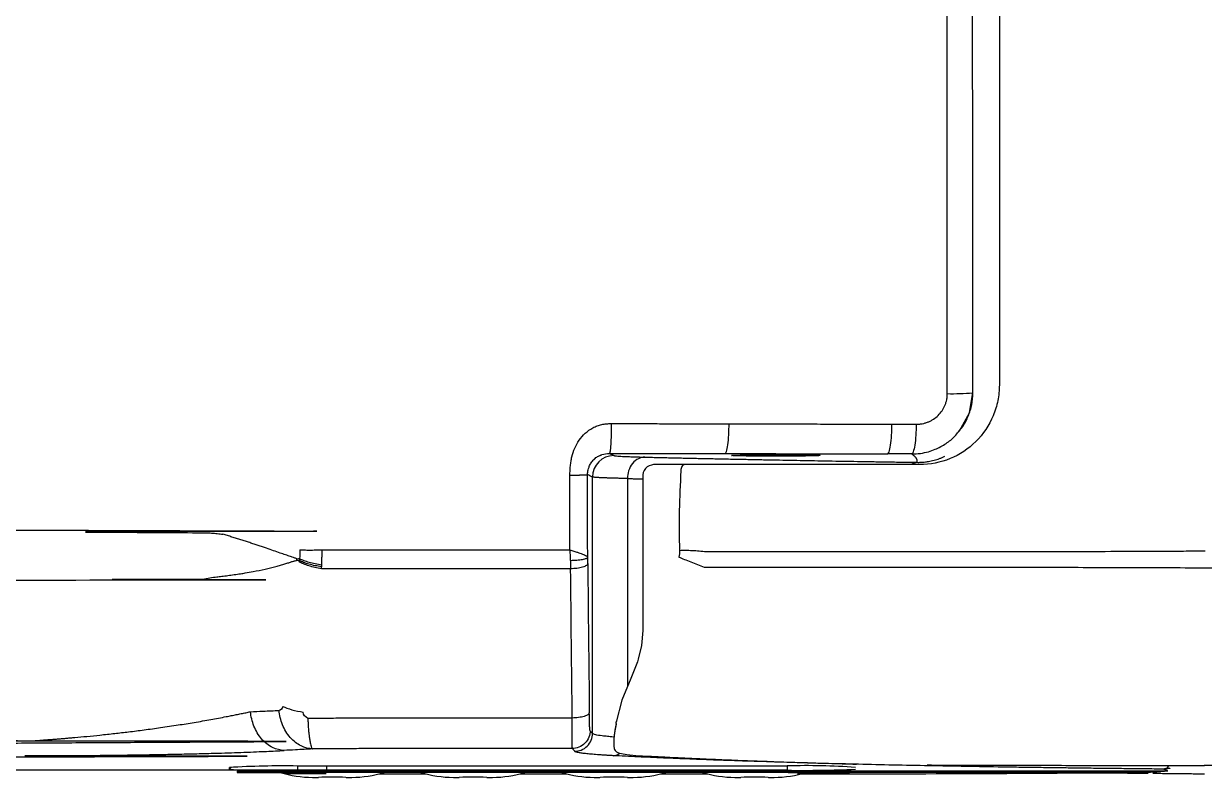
# Model space of a CAD drawing. Extents: x -4358 to 1981, y -50 to 2478.
# Drawn here: x -3995.5 to -3802.6, y 1497.1 to 1620.1 of the extents above; entities that cross this region are included whole.
import ezdxf

# ---------------------------------------------------------------- set-up
doc = ezdxf.new("R2010")
doc.units = 0
doc.header["$LTSCALE"] = 20
doc.header["$MEASUREMENT"] = 0
doc.layers.get('0').update_dxf_attribs({"linetype": 'CONTINUOUS'})

msp = doc.modelspace()

# ---------------------------------------------------------------- linework, layer by layer
for p, q in [((-3840.45, 1559.83), (-3840.43, 1559.84)), ((-3899.8, 1549.96), (-3899.09, 1549.6)), ((-3902.58, 1504.21), (-3902.58, 1546.1)), ((-3896.87, 1545.85), (-3896.87, 1511.89)), ((-3894.37, 1546.13), (-3894.37, 1520.98)), ((-3895.1, 1516.35), (-3895.24, 1515.91)), ((-3895.24, 1515.91), (-3896.32, 1513.22)), ((-3899.1, 1503.6), (-3899.1, 1502.13)), ((-3946, 1498.23), (-3997.2, 1498.23)), ((-3961.9, 1498.37), (-3961.55, 1498.72)), ((-3961.9, 1498.37), (-3961.9, 1498.68)), ((-3960.6, 1498.06), (-3960.6, 1497.86)), ((-3960.6, 1498.06), (-3950.6, 1498.06)), ((-3946.03, 1497.89), (-3960.6, 1497.89)), ((-3960.6, 1497.86), (-3950.6, 1497.86)), ((-3946.1, 1497.62), (-3952.76, 1497.62)), ((-3950.75, 1498.92), (-3870.75, 1498.92)), ((-3950.75, 1498.92), (-3950.75, 1498.21)), ((-3870.75, 1498.21), (-3950.75, 1498.21)), ((-3950.6, 1497.86), (-3950.6, 1498.06)), ((-3950.6, 1498.06), (-3870.6, 1498.06)), ((-3870.6, 1497.86), (-3950.6, 1497.86)), ((-3946, 1498.23), (-3946, 1498.82)), ((-3946, 1498.15), (-3811.89, 1498.15)), ((-3937.44, 1497.62), (-3929.76, 1497.62)), ((-3914.44, 1497.62), (-3906.76, 1497.62)), ((-3891.44, 1497.62), (-3883.76, 1497.62)), ((-3870.75, 1498.92), (-3870.75, 1498.21)), ((-3870.6, 1498.06), (-3870.6, 1497.86)), ((-3870.6, 1498.06), (-3860.6, 1498.06)), ((-3870.6, 1497.86), (-3860.6, 1497.86)), ((-3860.6, 1497.86), (-3860.6, 1498.06)), ((-3860.6, 1497.89), (-3811.89, 1497.89)), ((-3811.89, 1498.15), (-3811.05, 1498.15)), ((-3811.63, 1497.89), (-3810.81, 1497.94)), ((-3810.81, 1497.94), (-3810.28, 1498))]:
    msp.add_line(p, q)
at = {"flags": 128}
for points in [[(-3842.77, 1553.47), (-3842.6, 1553.62), (-3840.97, 1556.59), (-3840.45, 1559.92)], [(-3894.37, 1521.01), (-3894.56, 1518.6), (-3895.1, 1516.35)], [(-3896.33, 1513.2), (-3897.78, 1509.67), (-3898.69, 1506.06)], [(-3898.72, 1505.75), (-3898.94, 1504.67), (-3899.03, 1503.91)], [(-3899.1, 1502.16), (-3899.05, 1501.78), (-3898.98, 1501.62), (-3898.89, 1501.47), (-3898.67, 1501.25), (-3898.35, 1501.07), (-3897.85, 1500.93), (-3896.98, 1500.79), (-3895.48, 1500.65), (-3893.28, 1500.51)]]:
    msp.add_lwpolyline(points, dxfattribs=at)
for centre, radius, start, end in [((-3843.84, 1602.57), 42.87, 268.9784, 274.527), ((-3899.08, 1546.1), 3.5, 90.0538, 179.9723), ((-3892.48, 1546.23), 1.89, 93.235, 183.9006), ((-3800.98, 2223.4), 724.35, 269.86919, 286.11088), ((-3953.03, 1345.34), 153.59, 89.1503, 93.3115), ((-3867.59, 1386.36), 112.61, 85.9306, 91.6075), ((-3954.06, 1654.44), 156.27, 267.1243, 271.2138), ((-3948.3, 1515.06), 18, 252.8538, 270), ((-3945.1, 1285.26), 211.81, 89.394, 90.606), ((-3941.91, 1515.06), 18, 270, 287.1462), ((-3925.3, 1515.06), 18, 252.8538, 270), ((-3922.1, 1285.26), 211.81, 89.394, 90.606), ((-3918.91, 1515.06), 18, 270, 287.1462), ((-3902.3, 1515.06), 18, 252.8538, 270), ((-3899.1, 1285.26), 211.81, 89.394, 90.606), ((-3895.91, 1515.06), 18, 270, 287.1462), ((-3879.3, 1515.06), 18, 252.8538, 270), ((-3876.1, 1285.26), 211.81, 89.394, 90.606), ((-3872.91, 1515.06), 18, 270, 287.1462), ((-3868.31, 1714.5), 216.3, 269.3539, 272.308)]:
    msp.add_arc(centre, radius, start, end)
for points, knots in [([(-3844.6, 1559.7), (-3844.6, 1562.12), (-3844.61, 1566.94), (-3844.61, 1574.18), (-3844.62, 1581.43), (-3844.62, 1588.67), (-3844.63, 1595.92), (-3844.63, 1603.17), (-3844.63, 1610.42), (-3844.64, 1617.67), (-3844.64, 1624.93), (-3844.64, 1632.19), (-3844.65, 1639.45), (-3844.65, 1646.72), (-3844.65, 1653.98), (-3844.65, 1661.25), (-3844.66, 1668.52), (-3844.66, 1675.79), (-3844.66, 1683.07), (-3844.66, 1690.34), (-3844.66, 1699.8), (-3844.66, 1711.44), (-3844.66, 1725.26), (-3844.65, 1739.08), (-3844.65, 1752.88), (-3844.64, 1766.68), (-3844.64, 1780.46), (-3844.63, 1794.24), (-3844.62, 1808.02), (-3844.61, 1821.78), (-3844.6, 1830.95), (-3844.6, 1835.54)], [0, 0, 0, 0, 0.026247, 0.052502, 0.078764, 0.105034, 0.131312, 0.157597, 0.18389, 0.210191, 0.236499, 0.262814, 0.289138, 0.315469, 0.341808, 0.368154, 0.394508, 0.420869, 0.447239, 0.473616, 0.5, 0.550122, 0.600218, 0.650286, 0.700326, 0.75034, 0.800326, 0.850285, 0.900217, 0.950122, 1, 1, 1, 1]), ([(-3836.1, 1561.12), (-3836.1, 1560.26), (-3836.19, 1559.41), (-3836.52, 1557.73), (-3836.78, 1556.9), (-3837.76, 1554.54), (-3838.74, 1553.09), (-3841.15, 1550.7), (-3842.59, 1549.74), (-3845.72, 1548.45), (-3847.41, 1548.12), (-3849.1, 1548.12)], [0, 0, 0, 0, 0.125, 0.125, 0.25, 0.25, 0.5, 0.5, 0.75, 0.75, 1, 1, 1, 1]), ([(-3849.68, 1554.71), (-3849.61, 1554.71), (-3849.48, 1554.71), (-3849.28, 1554.73), (-3849.09, 1554.74), (-3848.89, 1554.77), (-3848.6, 1554.82), (-3848.21, 1554.91), (-3847.74, 1555.08), (-3847.29, 1555.28), (-3846.72, 1555.62), (-3846.07, 1556.14), (-3845.54, 1556.77), (-3845.2, 1557.33), (-3844.98, 1557.78), (-3844.81, 1558.24), (-3844.7, 1558.67), (-3844.64, 1559.05), (-3844.61, 1559.37), (-3844.6, 1559.59), (-3844.6, 1559.7)], [0, 0, 0, 0, 0.025305, 0.050543, 0.07575, 0.100963, 0.126219, 0.189242, 0.252174, 0.315043, 0.377781, 0.502813, 0.627408, 0.68963, 0.751786, 0.813834, 0.875917, 0.917131, 0.958429, 1, 1, 1, 1]), ([(-3842.78, 1553.48), (-3842.54, 1553.75), (-3841.88, 1554.51), (-3841.14, 1556.02), (-3840.53, 1557.88), (-3840.46, 1559.19), (-3840.43, 1559.84)], [0, 0, 0, 0, 0.1577284, 0.4355193, 0.7181286, 1, 1, 1, 1]), ([(-3906.26, 1546.41), (-3906.26, 1546.47), (-3906.26, 1546.59), (-3906.25, 1546.85), (-3906.23, 1547.29), (-3906.19, 1547.92), (-3906.09, 1548.67), (-3905.9, 1549.64), (-3905.51, 1550.83), (-3904.78, 1552.14), (-3903.78, 1553.29), (-3902.74, 1554.04), (-3901.8, 1554.46), (-3901.19, 1554.65), (-3900.67, 1554.74), (-3900.29, 1554.79), (-3899.89, 1554.81), (-3899.63, 1554.82), (-3899.5, 1554.82)], [0, 0, 0, 0, 0.01482, 0.031116, 0.062235, 0.124343, 0.188094, 0.247808, 0.370591, 0.493636, 0.617718, 0.743408, 0.807069, 0.871157, 0.90198, 0.93556, 0.967393, 1, 1, 1, 1]), ([(-3899.5, 1554.82), (-3899.5, 1554.74), (-3899.5, 1554.59), (-3899.5, 1554.36), (-3899.5, 1554.13), (-3899.51, 1553.9), (-3899.51, 1553.66), (-3899.52, 1553.43), (-3899.52, 1553.19), (-3899.53, 1552.96), (-3899.53, 1552.74), (-3899.54, 1552.51), (-3899.55, 1552.29), (-3899.56, 1552.08), (-3899.57, 1551.87), (-3899.58, 1551.67), (-3899.59, 1551.48), (-3899.6, 1551.3), (-3899.61, 1551.13), (-3899.63, 1550.97), (-3899.64, 1550.82), (-3899.65, 1550.68), (-3899.66, 1550.56), (-3899.68, 1550.44), (-3899.69, 1550.34), (-3899.71, 1550.25), (-3899.72, 1550.18), (-3899.73, 1550.11), (-3899.75, 1550.06), (-3899.76, 1550.02), (-3899.78, 1549.99), (-3899.79, 1549.97), (-3899.8, 1549.96), (-3899.8, 1549.96)], [0, 0, 0, 0, 0.0297529, 0.0600009, 0.0907238, 0.1218982, 0.1534985, 0.1854959, 0.2178593, 0.2505551, 0.2835473, 0.3167977, 0.3502663, 0.3839114, 0.4176898, 0.4515574, 0.4854694, 0.5193806, 0.5532458, 0.5870201, 0.6206596, 0.654121, 0.6873628, 0.7203449, 0.7530294, 0.7853802, 0.8173638, 0.8489491, 0.8801077, 0.9108138, 0.9410443, 0.9707789, 1, 1, 1, 1]), ([(-3899.5, 1554.82), (-3899.39, 1554.82), (-3899.16, 1554.82), (-3898.86, 1554.82), (-3898.6, 1554.82), (-3898.36, 1554.82), (-3897.9, 1554.82), (-3897.25, 1554.81), (-3896.13, 1554.81), (-3894.51, 1554.81), (-3892.14, 1554.81), (-3889.34, 1554.8), (-3886.3, 1554.8), (-3883.28, 1554.79), (-3881.27, 1554.79), (-3880.26, 1554.79)], [0, 0, 0, 0, 0.017675, 0.035361, 0.046065, 0.05779, 0.073766, 0.116659, 0.159551, 0.247518, 0.369643, 0.527518, 0.685202, 0.842696, 1, 1, 1, 1]), ([(-3880.91, 1549.93), (-3880.83, 1549.94), (-3880.75, 1550.05), (-3880.6, 1550.53), (-3880.52, 1550.9), (-3880.4, 1551.84), (-3880.35, 1552.41), (-3880.28, 1553.6), (-3880.27, 1554.21), (-3880.26, 1554.79)], [0, 0, 0, 0, 0.25, 0.25, 0.5, 0.5, 0.75, 0.75, 1, 1, 1, 1]), ([(-3880.26, 1554.79), (-3878.78, 1554.78), (-3875.83, 1554.78), (-3871.39, 1554.77), (-3866.96, 1554.76), (-3862.52, 1554.74), (-3858.09, 1554.73), (-3855.14, 1554.73), (-3853.66, 1554.72)], [0, 0, 0, 0, 0.166624, 0.333264, 0.499922, 0.666598, 0.83329, 1, 1, 1, 1]), ([(-3854.37, 1549.87), (-3854.29, 1549.88), (-3854.2, 1549.99), (-3854.03, 1550.47), (-3853.95, 1550.84), (-3853.81, 1551.78), (-3853.75, 1552.35), (-3853.68, 1553.53), (-3853.66, 1554.15), (-3853.66, 1554.72)], [0, 0, 0, 0, 0.25, 0.25, 0.5, 0.5, 0.75, 0.75, 1, 1, 1, 1]), ([(-3849.68, 1554.71), (-3849.69, 1554.14), (-3849.71, 1553.52), (-3849.78, 1552.34), (-3849.84, 1551.77), (-3849.99, 1550.83), (-3850.08, 1550.46), (-3850.26, 1549.98), (-3850.35, 1549.87), (-3850.44, 1549.86)], [0, 0, 0, 0, 0.25, 0.25, 0.5, 0.5, 0.75, 0.75, 1, 1, 1, 1]), ([(-3850.44, 1549.86), (-3849.96, 1549.88), (-3849.03, 1549.91), (-3847.74, 1550.2), (-3846.32, 1550.69), (-3844.82, 1551.51), (-3843.54, 1552.5), (-3842.97, 1553.24), (-3842.78, 1553.48)], [0, 0, 0, 0, 0.166301, 0.316196, 0.449676, 0.681927, 0.897161, 1, 1, 1, 1]), ([(-3903.14, 1547.69), (-3903.11, 1547.78), (-3903.01, 1548.11), (-3902.75, 1548.48), (-3902.49, 1548.79), (-3902.34, 1548.94), (-3902.25, 1549.02), (-3902.21, 1549.06), (-3902.19, 1549.08), (-3902.17, 1549.09), (-3902.17, 1549.1), (-3902.16, 1549.1), (-3902.16, 1549.1), (-3902.16, 1549.1), (-3902.16, 1549.1), (-3902.16, 1549.1), (-3902.16, 1549.1), (-3902.16, 1549.1), (-3902.16, 1549.1), (-3902.16, 1549.1), (-3902.15, 1549.1), (-3902, 1549.35), (-3901.7, 1549.43), (-3901.41, 1549.59), (-3901.32, 1549.63)], [0, 0, 0, 0, 0.093285, 0.351874, 0.476362, 0.548355, 0.586795, 0.606626, 0.616693, 0.621765, 0.624312, 0.625588, 0.626226, 0.626546, 0.626704, 0.626783, 0.626824, 0.626843, 0.626853, 0.62686, 0.626863, 0.641443, 0.88726, 1, 1, 1, 1]), ([(-3901.32, 1549.63), (-3901.31, 1549.64), (-3901.26, 1549.66), (-3901.18, 1549.69), (-3901.09, 1549.73), (-3901.06, 1549.74), (-3901.04, 1549.75), (-3900.66, 1549.88), (-3900.23, 1549.92), (-3899.8, 1549.96)], [0, 0, 0, 0, 0.010139, 0.126214, 0.174239, 0.195757, 0.205895, 0.215619, 1, 1, 1, 1]), ([(-3899.8, 1549.96), (-3899.69, 1549.96), (-3899.47, 1549.96), (-3899, 1549.96), (-3898.11, 1549.96), (-3896.66, 1549.96), (-3894.79, 1549.95), (-3892.47, 1549.95), (-3889.82, 1549.95), (-3886.85, 1549.94), (-3883.87, 1549.94), (-3881.9, 1549.93), (-3880.91, 1549.93)], [0, 0, 0, 0, 0.0173, 0.035361, 0.073766, 0.159552, 0.264599, 0.369645, 0.527234, 0.684822, 0.842411, 1, 1, 1, 1]), ([(-3899.09, 1549.6), (-3899.08, 1549.6), (-3899.07, 1549.59), (-3899.04, 1549.59), (-3899, 1549.58), (-3898.95, 1549.57), (-3898.89, 1549.56), (-3898.82, 1549.55), (-3898.74, 1549.54), (-3898.57, 1549.53), (-3898.25, 1549.5), (-3897.68, 1549.47), (-3896.97, 1549.44), (-3896.27, 1549.41), (-3895.64, 1549.39), (-3895.14, 1549.38), (-3894.61, 1549.36), (-3894.23, 1549.35), (-3894.04, 1549.35)], [0, 0, 0, 0, 0.031327, 0.062621, 0.093892, 0.125152, 0.156409, 0.187677, 0.218965, 0.250284, 0.375242, 0.500232, 0.625154, 0.750108, 0.812607, 0.875031, 0.937467, 1, 1, 1, 1]), ([(-3894.04, 1549.35), (-3894.37, 1549.34), (-3894.73, 1549.26), (-3895.42, 1548.92), (-3895.76, 1548.65), (-3896.31, 1547.97), (-3896.53, 1547.56), (-3896.81, 1546.7), (-3896.87, 1546.26), (-3896.87, 1545.85)], [0, 0, 0, 0, 0.25, 0.25, 0.5, 0.5, 0.75, 0.75, 1, 1, 1, 1]), ([(-3894.04, 1549.35), (-3893.7, 1549.34), (-3893.01, 1549.32), (-3891.98, 1549.3), (-3890.93, 1549.27), (-3889.88, 1549.25), (-3888.82, 1549.23), (-3887.75, 1549.2), (-3886.68, 1549.18), (-3885.59, 1549.15), (-3884.5, 1549.13), (-3883.4, 1549.11), (-3882.29, 1549.08), (-3881.18, 1549.06), (-3880.05, 1549.04), (-3878.92, 1549.01), (-3877.78, 1548.99), (-3876.63, 1548.97), (-3875.48, 1548.94), (-3874.32, 1548.92), (-3872.79, 1548.89), (-3870.9, 1548.86), (-3868.63, 1548.82), (-3866.33, 1548.77), (-3864.01, 1548.73), (-3861.66, 1548.69), (-3859.29, 1548.65), (-3856.88, 1548.61), (-3854.46, 1548.57), (-3852.01, 1548.53), (-3850.35, 1548.51), (-3849.52, 1548.5)], [0, 0, 0, 0, 0.026341, 0.052673, 0.078999, 0.105319, 0.131634, 0.157944, 0.184252, 0.210557, 0.23686, 0.263163, 0.289467, 0.315771, 0.342078, 0.368388, 0.394702, 0.421021, 0.447346, 0.473677, 0.500016, 0.550049, 0.600058, 0.650049, 0.700028, 0.750001, 0.799975, 0.849956, 0.899949, 0.949962, 1, 1, 1, 1]), ([(-3879.85, 1549.62), (-3879.85, 1549.62), (-3879.85, 1549.62), (-3879.83, 1549.63), (-3879.81, 1549.63), (-3879.78, 1549.64), (-3879.71, 1549.65), (-3879.58, 1549.66), (-3879.35, 1549.67), (-3879.05, 1549.68), (-3878.55, 1549.69), (-3877.77, 1549.71), (-3876.79, 1549.72), (-3875.94, 1549.73), (-3875.09, 1549.74), (-3873.97, 1549.75), (-3872.6, 1549.75), (-3871.23, 1549.75), (-3870.12, 1549.74), (-3869.27, 1549.73), (-3868.41, 1549.72), (-3867.44, 1549.71), (-3866.65, 1549.69), (-3866.15, 1549.68), (-3865.85, 1549.67), (-3865.62, 1549.66), (-3865.48, 1549.64), (-3865.4, 1549.64), (-3865.36, 1549.63), (-3865.36, 1549.62), (-3865.35, 1549.62)], [0, 0, 0, 0, 0.011631, 0.023267, 0.034925, 0.04662, 0.058367, 0.089326, 0.120094, 0.152146, 0.184461, 0.250093, 0.315858, 0.348114, 0.380046, 0.439584, 0.500003, 0.5604, 0.61996, 0.651868, 0.684148, 0.749913, 0.815545, 0.847837, 0.879912, 0.910656, 0.941638, 0.961175, 0.980605, 1, 1, 1, 1]), ([(-3865.35, 1549.62), (-3865.35, 1549.62), (-3865.36, 1549.62), (-3865.37, 1549.61), (-3865.39, 1549.61), (-3865.43, 1549.6), (-3865.5, 1549.59), (-3865.62, 1549.58), (-3865.85, 1549.57), (-3866.15, 1549.56), (-3866.65, 1549.55), (-3867.44, 1549.53), (-3868.41, 1549.52), (-3869.27, 1549.51), (-3870.12, 1549.5), (-3871.23, 1549.49), (-3872.6, 1549.49), (-3873.97, 1549.49), (-3875.09, 1549.5), (-3875.94, 1549.51), (-3876.79, 1549.52), (-3877.77, 1549.53), (-3878.55, 1549.55), (-3879.05, 1549.56), (-3879.35, 1549.57), (-3879.58, 1549.58), (-3879.72, 1549.6), (-3879.8, 1549.6), (-3879.84, 1549.61), (-3879.85, 1549.62), (-3879.85, 1549.62)], [0, 0, 0, 0, 0.0116305, 0.0232669, 0.0349247, 0.0466197, 0.0583674, 0.0893264, 0.120094, 0.1521456, 0.1844612, 0.2500929, 0.3158579, 0.348114, 0.3800456, 0.4395836, 0.5000028, 0.5604, 0.61996, 0.6518684, 0.6841477, 0.7499127, 0.8155445, 0.8478369, 0.8799117, 0.9106562, 0.9416383, 0.9611753, 0.980605, 1, 1, 1, 1]), ([(-3850.44, 1549.86), (-3851.1, 1549.86), (-3852.4, 1549.86), (-3853.71, 1549.86), (-3854.37, 1549.87)], [0, 0, 0, 0, 0.500001, 1, 1, 1, 1]), ([(-3849.52, 1548.5), (-3849.52, 1548.53), (-3849.51, 1548.59), (-3849.5, 1548.68), (-3849.51, 1548.77), (-3849.53, 1548.86), (-3849.56, 1548.95), (-3849.6, 1549.04), (-3849.65, 1549.13), (-3849.71, 1549.22), (-3849.78, 1549.31), (-3849.86, 1549.4), (-3849.96, 1549.49), (-3850.06, 1549.58), (-3850.18, 1549.67), (-3850.3, 1549.77), (-3850.4, 1549.83), (-3850.44, 1549.86)], [0, 0, 0, 0, 0.066671, 0.13334, 0.200008, 0.266674, 0.333339, 0.400004, 0.466668, 0.533332, 0.599996, 0.666661, 0.733326, 0.799992, 0.86666, 0.933329, 1, 1, 1, 1]), ([(-3849.52, 1548.5), (-3849.43, 1548.49), (-3849.25, 1548.49), (-3848.96, 1548.5), (-3848.67, 1548.51), (-3848.23, 1548.55), (-3847.75, 1548.61), (-3847.22, 1548.72), (-3846.78, 1548.82), (-3846.33, 1548.96), (-3845.89, 1549.11), (-3845.45, 1549.29), (-3845.15, 1549.43), (-3845.01, 1549.5)], [0, 0, 0, 0, 0.061295, 0.125227, 0.191821, 0.2611, 0.416725, 0.515932, 0.613726, 0.711027, 0.807841, 0.904168, 1, 1, 1, 1]), ([(-3903.38, 1546.5), (-3903.36, 1546.77), (-3903.34, 1547.19), (-3903.2, 1547.55), (-3903.14, 1547.69)], [0, 0, 0, 0, 0.633927, 1, 1, 1, 1]), ([(-3887.55, 1548.12), (-3887.62, 1548.12), (-3887.69, 1548.1), (-3887.83, 1548), (-3887.9, 1547.93), (-3888.02, 1547.73), (-3888.06, 1547.61), (-3888.12, 1547.37), (-3888.13, 1547.24), (-3888.13, 1547.12)], [0, 0, 0, 0, 0.25, 0.25, 0.5, 0.5, 0.75, 0.75, 1, 1, 1, 1]), ([(-3883.24, 1548.12), (-3884, 1548.12), (-3884.77, 1548.12), (-3886.23, 1548.12), (-3886.93, 1548.12), (-3887.55, 1548.12)], [0, 0, 0, 0, 0.5, 0.5, 1, 1, 1, 1]), ([(-3853.83, 1548.12), (-3858.96, 1548.12), (-3863.4, 1548.12), (-3873.67, 1548.12), (-3878.1, 1548.12), (-3883.24, 1548.12)], [0, 0, 0, 0, 0.5, 0.5, 1, 1, 1, 1]), ([(-3850.51, 1548.12), (-3850.46, 1548.16), (-3850.16, 1548.41), (-3849.81, 1548.46), (-3849.52, 1548.5)], [0, 0, 0, 0, 0.161511, 1, 1, 1, 1]), ([(-3906.26, 1546.41), (-3906.21, 1546.41), (-3906.09, 1546.41), (-3905.92, 1546.41), (-3905.75, 1546.41), (-3905.58, 1546.41), (-3905.41, 1546.41), (-3905.25, 1546.42), (-3905.09, 1546.42), (-3904.94, 1546.42), (-3904.79, 1546.42), (-3904.65, 1546.43), (-3904.52, 1546.43), (-3904.39, 1546.43), (-3904.28, 1546.44), (-3904.17, 1546.44), (-3904.06, 1546.44), (-3903.97, 1546.45), (-3903.88, 1546.45), (-3903.81, 1546.46), (-3903.74, 1546.46), (-3903.67, 1546.46), (-3903.62, 1546.47), (-3903.57, 1546.47), (-3903.53, 1546.47), (-3903.49, 1546.48), (-3903.46, 1546.48), (-3903.44, 1546.48), (-3903.42, 1546.49), (-3903.4, 1546.49), (-3903.39, 1546.49), (-3903.38, 1546.5), (-3903.38, 1546.5), (-3903.38, 1546.5)], [0, 0, 0, 0, 0.038203, 0.076636, 0.115223, 0.153884, 0.19254, 0.231111, 0.269516, 0.307677, 0.345517, 0.382964, 0.419947, 0.456402, 0.492268, 0.52749, 0.562018, 0.595808, 0.628822, 0.661028, 0.692397, 0.722909, 0.752546, 0.781297, 0.809153, 0.836111, 0.86217, 0.887334, 0.911608, 0.935, 0.957522, 0.979184, 1, 1, 1, 1]), ([(-3906.25, 1534.2), (-3906.25, 1536.23), (-3906.26, 1540.3), (-3906.26, 1544.37), (-3906.26, 1546.41)], [0, 0, 0, 0, 0.4999822, 1, 1, 1, 1]), ([(-3903.36, 1533), (-3903.36, 1535.25), (-3903.37, 1537.5), (-3903.37, 1540.87), (-3903.37, 1542), (-3903.37, 1543.69), (-3903.37, 1544.25), (-3903.37, 1545.09), (-3903.37, 1545.37), (-3903.38, 1545.94), (-3903.38, 1546.22), (-3903.38, 1546.5)], [0, 0, 0, 0, 0.5, 0.5, 0.75, 0.75, 0.875, 0.875, 0.9375, 0.9375, 1, 1, 1, 1]), ([(-3896.87, 1545.85), (-3896.98, 1545.85), (-3897.21, 1545.85), (-3897.54, 1545.86), (-3897.87, 1545.87), (-3898.2, 1545.88), (-3898.53, 1545.89), (-3898.85, 1545.9), (-3899.17, 1545.9), (-3899.49, 1545.91), (-3899.8, 1545.92), (-3900.1, 1545.93), (-3900.4, 1545.95), (-3900.68, 1545.96), (-3900.95, 1545.97), (-3901.21, 1545.98), (-3901.45, 1545.99), (-3901.67, 1546), (-3901.87, 1546.02), (-3902.05, 1546.03), (-3902.21, 1546.04), (-3902.35, 1546.06), (-3902.46, 1546.07), (-3902.54, 1546.09), (-3902.57, 1546.1), (-3902.58, 1546.1)], [0, 0, 0, 0, 0.031766, 0.064597, 0.098491, 0.13345, 0.169474, 0.206564, 0.244718, 0.283937, 0.324221, 0.365569, 0.407983, 0.451461, 0.496004, 0.541612, 0.588285, 0.636022, 0.684825, 0.734692, 0.785624, 0.837621, 0.890682, 0.944809, 1, 1, 1, 1]), ([(-3888.13, 1547.12), (-3888.25, 1544.95), (-3888.35, 1542.78), (-3888.44, 1538.44), (-3888.43, 1536.27), (-3888.33, 1534.12)], [0, 0, 0, 0, 0.5, 0.5, 1, 1, 1, 1]), ([(-4045.32, 1537.62), (-4043.11, 1537.61), (-4038.67, 1537.59), (-4031.99, 1537.57), (-4025.27, 1537.55), (-4016.86, 1537.52), (-4006.68, 1537.48), (-3992.21, 1537.42), (-3974.83, 1537.36), (-3956.14, 1537.29), (-3938.51, 1537.22), (-3993.46, 1537.15), (-3979.32, 1537.08), (-3970.68, 1537.02), (-3966.29, 1537)], [0, 0, 0, 0, 0.04459, 0.089379, 0.134462, 0.179929, 0.258905, 0.339325, 0.471333, 0.608824, 0.715458, 0.826175, 0.911718, 1, 1, 1, 1]), ([(-3966.29, 1537), (-3966.13, 1536.99), (-3965.79, 1536.99), (-3965.3, 1536.97), (-3964.82, 1536.95), (-3964.34, 1536.91), (-3963.87, 1536.87), (-3963.41, 1536.81), (-3963.11, 1536.77), (-3962.95, 1536.74)], [0, 0, 0, 0, 0.149624, 0.296898, 0.441874, 0.584609, 0.725165, 0.863606, 1, 1, 1, 1]), ([(-3950.85, 1532.74), (-3950.88, 1532.75), (-3950.93, 1532.76), (-3951.04, 1532.8), (-3951.27, 1532.89), (-3951.56, 1532.99), (-3952.07, 1533.17), (-3952.71, 1533.38), (-3953.98, 1533.82), (-3955.26, 1534.26), (-3956.5, 1534.69), (-3957.18, 1534.91), (-3957.87, 1535.15), (-3958.57, 1535.38), (-3959.28, 1535.61), (-3960, 1535.84), (-3960.73, 1536.07), (-3961.47, 1536.3), (-3962.21, 1536.53), (-3962.71, 1536.67), (-3962.95, 1536.74)], [0, 0, 0, 0, 0.008236, 0.018963, 0.040026, 0.088123, 0.118288, 0.203213, 0.28253, 0.47451, 0.527232, 0.57992, 0.632574, 0.685191, 0.737758, 0.790273, 0.842766, 0.895239, 0.947665, 1, 1, 1, 1]), ([(-3950.36, 1534.2), (-3950.17, 1534.19), (-3949.94, 1534.19), (-3949.41, 1534.18), (-3949.12, 1534.18), (-3948.48, 1534.18), (-3948.15, 1534.18), (-3947.46, 1534.19), (-3947.11, 1534.19), (-3946.76, 1534.2)], [0, 0, 0, 0, 0.25, 0.25, 0.5, 0.5, 0.75, 0.75, 1, 1, 1, 1]), ([(-3946.82, 1531.77), (-3946.82, 1531.87), (-3946.8, 1532.07), (-3946.79, 1532.37), (-3946.77, 1532.68), (-3946.77, 1532.98), (-3946.76, 1533.29), (-3946.75, 1533.59), (-3946.75, 1533.89), (-3946.76, 1534.1), (-3946.76, 1534.2)], [0, 0, 0, 0, 0.126092, 0.251908, 0.377429, 0.502632, 0.627504, 0.752031, 0.8762, 1, 1, 1, 1]), ([(-3946.76, 1534.2), (-3946.32, 1534.2), (-3945.34, 1534.2), (-3943.68, 1534.2), (-3941.66, 1534.2), (-3939.28, 1534.2), (-3935.83, 1534.2), (-3931.54, 1534.2), (-3926.54, 1534.2), (-3921.6, 1534.2), (-3916.74, 1534.2), (-3912.35, 1534.2), (-3908.89, 1534.2), (-3907, 1534.2), (-3906.25, 1534.2)], [0, 0, 0, 0, 0.032112, 0.073168, 0.123168, 0.182112, 0.250001, 0.379243, 0.5, 0.620035, 0.744758, 0.859632, 0.944713, 1, 1, 1, 1]), ([(-3906.25, 1534.2), (-3906.2, 1534.18), (-3906.05, 1534.13), (-3905.77, 1534.04), (-3905.46, 1533.95), (-3905.07, 1533.82), (-3904.65, 1533.68), (-3904.21, 1533.52), (-3903.86, 1533.38), (-3903.63, 1533.26), (-3903.5, 1533.18), (-3903.43, 1533.11), (-3903.38, 1533.05), (-3903.37, 1533.02), (-3903.36, 1533)], [0, 0, 0, 0, 0.033968, 0.10171, 0.18721, 0.253537, 0.3795, 0.504983, 0.6354, 0.753919, 0.818009, 0.880515, 0.941234, 1, 1, 1, 1]), ([(-3906.15, 1532.49), (-3906.15, 1532.57), (-3906.16, 1532.73), (-3906.17, 1532.99), (-3906.18, 1533.31), (-3906.21, 1533.71), (-3906.24, 1534.02), (-3906.25, 1534.2)], [0, 0, 0, 0, 0.13603, 0.289535, 0.460517, 0.686773, 1, 1, 1, 1]), ([(-3888.33, 1534.12), (-3888.04, 1534.13), (-3887.71, 1534.14), (-3887.02, 1534.14), (-3886.65, 1534.13), (-3885.9, 1534.1), (-3885.52, 1534.07), (-3884.75, 1534), (-3884.37, 1533.97), (-3884.01, 1533.92)], [0, 0, 0, 0, 0.25, 0.25, 0.5, 0.5, 0.75, 0.75, 1, 1, 1, 1]), ([(-3884.01, 1533.92), (-3882.64, 1533.92), (-3877.59, 1533.92), (-3870.02, 1533.92), (-3861.31, 1533.91), (-3856.27, 1533.91), (-3853.75, 1533.91)], [0, 0, 0, 0, 0.135521, 0.499997, 0.749998, 1, 1, 1, 1]), ([(-3853.75, 1533.91), (-3853.26, 1533.91), (-3852.21, 1533.91), (-3850.51, 1533.91), (-3848.57, 1533.91), (-3845.94, 1533.92), (-3842.79, 1533.92), (-3837.51, 1533.92), (-3831.52, 1533.93), (-3825.36, 1533.94), (-3819.53, 1533.96), (-3814.18, 1533.98), (-3808.99, 1534), (-3805.43, 1534.02), (-3803.37, 1534.03), (-3802.49, 1534.03)], [0, 0, 0, 0, 0.0281252, 0.0608762, 0.0982532, 0.1402561, 0.2137856, 0.2808412, 0.4469589, 0.5628767, 0.6408228, 0.7891403, 0.8775372, 0.9478238, 1, 1, 1, 1]), ([(-3963.96, 1529.8), (-3963.83, 1529.81), (-3963.56, 1529.85), (-3963.12, 1529.9), (-3962.64, 1529.96), (-3962.14, 1530.02), (-3961.62, 1530.09), (-3960.93, 1530.18), (-3960.16, 1530.29), (-3959.11, 1530.46), (-3957.74, 1530.7), (-3956.05, 1531.06), (-3954.59, 1531.43), (-3953.54, 1531.71), (-3952.83, 1531.91), (-3952.21, 1532.1), (-3951.76, 1532.25), (-3951.45, 1532.35), (-3951.23, 1532.41), (-3951.04, 1532.45), (-3950.93, 1532.49), (-3950.89, 1532.5)], [0, 0, 0, 0, 0.024256, 0.051814, 0.082674, 0.116857, 0.148443, 0.182617, 0.251619, 0.302906, 0.394598, 0.538266, 0.67709, 0.742485, 0.806168, 0.866118, 0.916832, 0.940715, 0.962562, 0.986676, 1, 1, 1, 1]), ([(-3950.89, 1532.5), (-3950.88, 1532.54), (-3950.87, 1532.6), (-3950.86, 1532.68), (-3950.86, 1532.72), (-3950.85, 1532.74)], [0, 0, 0, 0, 0.495013, 0.747849, 1, 1, 1, 1]), ([(-3950.85, 1532.74), (-3950.82, 1532.74), (-3950.75, 1532.75), (-3950.65, 1532.76), (-3950.55, 1532.77), (-3950.48, 1532.78), (-3950.44, 1532.78)], [0, 0, 0, 0, 0.250878, 0.501893, 0.751397, 1, 1, 1, 1]), ([(-3946.87, 1531.11), (-3947.22, 1531.17), (-3947.57, 1531.24), (-3948.26, 1531.4), (-3948.6, 1531.49), (-3949.23, 1531.69), (-3949.53, 1531.8), (-3950.05, 1532.02), (-3950.29, 1532.14), (-3950.48, 1532.25)], [0, 0, 0, 0, 0.25, 0.25, 0.5, 0.5, 0.75, 0.75, 1, 1, 1, 1]), ([(-3946.85, 1531.44), (-3947.2, 1531.49), (-3947.55, 1531.55), (-3948.24, 1531.69), (-3948.58, 1531.77), (-3949.21, 1531.95), (-3949.51, 1532.05), (-3950.03, 1532.25), (-3950.26, 1532.35), (-3950.46, 1532.45)], [0, 0, 0, 0, 0.25, 0.25, 0.5, 0.5, 0.75, 0.75, 1, 1, 1, 1]), ([(-3950.44, 1532.78), (-3950.25, 1532.68), (-3950.02, 1532.58), (-3949.49, 1532.39), (-3949.2, 1532.29), (-3948.56, 1532.11), (-3948.23, 1532.03), (-3947.53, 1531.89), (-3947.18, 1531.82), (-3946.82, 1531.77)], [0, 0, 0, 0, 0.25, 0.25, 0.5, 0.5, 0.75, 0.75, 1, 1, 1, 1]), ([(-3906.15, 1532.49), (-3905.82, 1532.5), (-3905.47, 1532.51), (-3904.8, 1532.56), (-3904.48, 1532.6), (-3903.94, 1532.7), (-3903.72, 1532.76), (-3903.44, 1532.88), (-3903.37, 1532.94), (-3903.36, 1533)], [0, 0, 0, 0, 0.25, 0.25, 0.5, 0.5, 0.75, 0.75, 1, 1, 1, 1]), ([(-3903.35, 1531.95), (-3903.36, 1531.86), (-3903.43, 1531.75), (-3903.72, 1531.55), (-3903.93, 1531.46), (-3904.47, 1531.3), (-3904.79, 1531.23), (-3905.47, 1531.14), (-3905.82, 1531.12), (-3906.15, 1531.11)], [0, 0, 0, 0, 0.25, 0.25, 0.5, 0.5, 0.75, 0.75, 1, 1, 1, 1]), ([(-3888.49, 1533.03), (-3888.21, 1532.91), (-3887.89, 1532.79), (-3887.22, 1532.52), (-3886.87, 1532.38), (-3886.14, 1532.09), (-3885.77, 1531.94), (-3885.05, 1531.65), (-3884.69, 1531.51), (-3884.34, 1531.38)], [0, 0, 0, 0, 0.25, 0.25, 0.5, 0.5, 0.75, 0.75, 1, 1, 1, 1]), ([(-3906.15, 1531.11), (-3906.7, 1531.11), (-3907.95, 1531.11), (-3910.03, 1531.11), (-3912.53, 1531.11), (-3915.44, 1531.11), (-3918.77, 1531.11), (-3922.52, 1531.11), (-3927.27, 1531.11), (-3932.5, 1531.11), (-3937.69, 1531.11), (-3941.75, 1531.11), (-3944.69, 1531.11), (-3946.27, 1531.11), (-3946.87, 1531.11)], [0, 0, 0, 0, 0.04086, 0.09192, 0.15318, 0.224639, 0.306298, 0.398156, 0.500213, 0.6556, 0.783273, 0.883232, 0.955474, 1, 1, 1, 1]), ([(-3884.34, 1531.38), (-3879.24, 1531.38), (-3874.15, 1531.38), (-3863.96, 1531.38), (-3858.87, 1531.38), (-3853.78, 1531.38)], [0, 0, 0, 0, 0.5, 0.5, 1, 1, 1, 1]), ([(-3853.78, 1531.38), (-3849.46, 1531.38), (-3845.15, 1531.39), (-3836.56, 1531.38), (-3832.27, 1531.37), (-3823.74, 1531.35), (-3819.48, 1531.35), (-3811.02, 1531.32), (-3806.8, 1531.3), (-3802.6, 1531.28)], [0, 0, 0, 0, 0.25, 0.25, 0.5, 0.5, 0.75, 0.75, 1, 1, 1, 1]), ([(-3802.6, 1531.28), (-3802.13, 1531.27), (-3801.12, 1531.27), (-3799.5, 1531.26), (-3797.68, 1531.25), (-3795.56, 1531.25), (-3793.26, 1531.26), (-3790.91, 1531.28), (-3789.4, 1531.3), (-3788.67, 1531.3)], [0, 0, 0, 0, 0.101172, 0.216858, 0.347075, 0.491793, 0.673172, 0.842594, 1, 1, 1, 1]), ([(-4045.13, 1529.24), (-4032.74, 1529.25), (-4020.34, 1529.26), (-3995.53, 1529.28), (-3983.13, 1529.28), (-3958.31, 1529.31), (-3945.9, 1529.32), (-3991.08, 1529.36), (-3978.67, 1529.38), (-3966.26, 1529.4)], [0, 0, 0, 0, 0.25, 0.25, 0.5, 0.5, 0.75, 0.75, 1, 1, 1, 1]), ([(-3953.17, 1508.65), (-3952.77, 1508.45), (-3952.26, 1508.26), (-3951.1, 1507.93), (-3950.45, 1507.8), (-3949.82, 1507.71)], [0, 0, 0, 0, 0.5, 0.5, 1, 1, 1, 1]), ([(-3993.92, 1503.04), (-3993.69, 1503.05), (-3993.23, 1503.09), (-3992.54, 1503.14), (-3991.86, 1503.19), (-3991.17, 1503.24), (-3990.49, 1503.29), (-3989.81, 1503.35), (-3989.13, 1503.4), (-3988.46, 1503.46), (-3987.8, 1503.52), (-3986.7, 1503.61), (-3985.11, 1503.76), (-3982.93, 1503.98), (-3980.66, 1504.22), (-3978.25, 1504.5), (-3975.75, 1504.82), (-3973.03, 1505.2), (-3970.3, 1505.6), (-3968.02, 1505.96), (-3966.26, 1506.26), (-3964.94, 1506.5), (-3963.66, 1506.74), (-3962.54, 1506.95), (-3961.58, 1507.14), (-3960.76, 1507.3), (-3959.97, 1507.46), (-3959.2, 1507.62), (-3958.7, 1507.73), (-3958.45, 1507.78)], [0, 0, 0, 0, 0.016457, 0.032961, 0.049486, 0.066011, 0.082513, 0.098972, 0.115368, 0.131685, 0.147904, 0.164011, 0.212322, 0.265788, 0.327685, 0.385725, 0.453628, 0.526548, 0.609054, 0.686598, 0.729142, 0.771336, 0.811967, 0.855041, 0.883759, 0.912638, 0.941654, 0.970783, 1, 1, 1, 1]), ([(-3958.45, 1507.78), (-3957.76, 1507.81), (-3956.21, 1507.87), (-3954.65, 1507.95), (-3953.79, 1507.99)], [0, 0, 0, 0, 0.443565, 1, 1, 1, 1]), ([(-3952.95, 1501.45), (-3953.56, 1501.47), (-3954.22, 1501.62), (-3955.17, 1502.09), (-3955.48, 1502.29), (-3956.08, 1502.75), (-3956.36, 1503.02), (-3956.89, 1503.63), (-3957.13, 1503.96), (-3957.55, 1504.67), (-3957.73, 1505.04), (-3958.19, 1506.2), (-3958.38, 1507.01), (-3958.45, 1507.78)], [0, 0, 0, 0, 0.25, 0.25, 0.375, 0.375, 0.5, 0.5, 0.625, 0.625, 0.75, 0.75, 1, 1, 1, 1]), ([(-3951.95, 1503.57), (-3952.21, 1503.87), (-3952.45, 1504.2), (-3952.88, 1504.9), (-3953.06, 1505.27), (-3953.52, 1506.42), (-3953.71, 1507.22), (-3953.79, 1507.99)], [0, 0, 0, 0, 0.25, 0.25, 0.5, 0.5, 1, 1, 1, 1]), ([(-3905.88, 1506.74), (-3906.43, 1506.75), (-3907.53, 1506.75), (-3909.18, 1506.75), (-3910.83, 1506.75), (-3912.48, 1506.75), (-3914.13, 1506.75), (-3915.78, 1506.75), (-3917.44, 1506.75), (-3919.09, 1506.75), (-3920.75, 1506.75), (-3922.41, 1506.75), (-3924.07, 1506.75), (-3925.73, 1506.75), (-3927.4, 1506.75), (-3929.06, 1506.74), (-3930.72, 1506.74), (-3932.39, 1506.74), (-3934.06, 1506.73), (-3935.72, 1506.73), (-3937.39, 1506.72), (-3939.06, 1506.72), (-3940.73, 1506.71), (-3942.4, 1506.71), (-3944.07, 1506.7), (-3945.74, 1506.69), (-3947.41, 1506.69), (-3948.53, 1506.68), (-3949.08, 1506.68)], [0, 0, 0, 0, 0.038036, 0.076106, 0.11421, 0.152348, 0.190521, 0.228727, 0.266968, 0.305243, 0.343551, 0.381894, 0.420271, 0.458682, 0.497127, 0.535606, 0.574119, 0.612666, 0.651247, 0.689862, 0.728511, 0.767193, 0.80591, 0.84466, 0.883444, 0.922262, 0.961114, 1, 1, 1, 1]), ([(-3949.08, 1506.68), (-3949.08, 1506.6), (-3949.07, 1506.45), (-3949.06, 1506.2), (-3949.04, 1505.94), (-3949.02, 1505.6), (-3949, 1505.19), (-3948.97, 1504.77), (-3948.93, 1504.33), (-3948.87, 1503.78), (-3948.77, 1503.13), (-3948.66, 1502.54), (-3948.57, 1502.17), (-3948.51, 1501.98), (-3948.47, 1501.89), (-3948.44, 1501.82), (-3948.4, 1501.77), (-3948.35, 1501.73), (-3948.31, 1501.71), (-3948.3, 1501.71)], [0, 0, 0, 0, 0.027287, 0.057159, 0.089676, 0.124894, 0.187184, 0.250426, 0.299478, 0.375899, 0.501153, 0.633343, 0.751412, 0.814018, 0.845262, 0.876468, 0.921924, 0.963059, 1, 1, 1, 1]), ([(-3903.09, 1507.59), (-3903.1, 1507.49), (-3903.17, 1507.39), (-3903.45, 1507.19), (-3903.66, 1507.1), (-3904.19, 1506.93), (-3904.52, 1506.87), (-3905.2, 1506.78), (-3905.55, 1506.75), (-3905.88, 1506.74)], [0, 0, 0, 0, 0.25, 0.25, 0.5, 0.5, 0.75, 0.75, 1, 1, 1, 1]), ([(-3905.86, 1501.78), (-3905.86, 1501.79), (-3905.86, 1501.8), (-3905.86, 1501.82), (-3905.86, 1501.86), (-3905.87, 1501.92), (-3905.87, 1501.98), (-3905.87, 1502.05), (-3905.87, 1502.23), (-3905.87, 1502.57), (-3905.88, 1503.08), (-3905.88, 1503.57), (-3905.88, 1503.98), (-3905.88, 1504.41), (-3905.88, 1504.86), (-3905.88, 1505.33), (-3905.88, 1505.8), (-3905.88, 1506.27), (-3905.88, 1506.59), (-3905.88, 1506.74)], [0, 0, 0, 0, 0.031724, 0.063821, 0.096271, 0.129054, 0.162149, 0.195532, 0.229178, 0.361865, 0.491697, 0.560298, 0.627821, 0.694048, 0.758788, 0.821876, 0.883174, 0.942576, 1, 1, 1, 1]), ([(-3902.96, 1504.68), (-3902.98, 1504.7), (-3902.99, 1504.78), (-3903.02, 1505.07), (-3903.03, 1505.28), (-3903.06, 1505.79), (-3903.07, 1506.1), (-3903.08, 1506.8), (-3903.09, 1507.18), (-3903.09, 1507.59)], [0, 0, 0, 0, 0.25, 0.25, 0.5, 0.5, 0.75, 0.75, 1, 1, 1, 1]), ([(-3898.69, 1505.87), (-3898.86, 1505.08), (-3899.04, 1504.2), (-3899.04, 1503.85), (-3899.05, 1503.71), (-3899.05, 1503.6)], [0, 0, 0, 0, 0.648301, 0.727191, 1, 1, 1, 1]), ([(-3898.69, 1505.87), (-3898.7, 1505.93), (-3898.7, 1506.03), (-3898.67, 1506.17), (-3898.61, 1506.23), (-3898.59, 1506.25)], [0, 0, 0, 0, 0.411618, 0.807329, 1, 1, 1, 1]), ([(-4072.5, 1502.14), (-4070.73, 1502.15), (-4066.68, 1502.18), (-4059.85, 1502.23), (-4051.49, 1502.29), (-4039.73, 1502.37), (-4024.99, 1502.47), (-4010.2, 1502.57), (-3997.73, 1502.66), (-3987.61, 1502.72), (-3977.38, 1502.78), (-3967.03, 1502.84), (-3956.53, 1502.89), (-3945.84, 1502.94), (-4004.95, 1502.99), (-3997.62, 1503.02), (-3993.92, 1503.04)], [0, 0, 0, 0, 0.0358, 0.081908, 0.138213, 0.204701, 0.319819, 0.43597, 0.503552, 0.571602, 0.640315, 0.709876, 0.780461, 0.852237, 0.925366, 1, 1, 1, 1]), ([(-3948.3, 1501.71), (-3948.91, 1501.73), (-3949.55, 1501.88), (-3950.5, 1502.35), (-3950.81, 1502.54), (-3951.41, 1503), (-3951.69, 1503.27), (-3951.95, 1503.57)], [0, 0, 0, 0, 0.5, 0.5, 0.75, 0.75, 1, 1, 1, 1]), ([(-3902.96, 1504.68), (-3902.96, 1504.34), (-3903.03, 1503.97), (-3903.31, 1503.26), (-3903.53, 1502.91), (-3904.1, 1502.35), (-3904.44, 1502.13), (-3905.15, 1501.84), (-3905.52, 1501.78), (-3905.86, 1501.78)], [0, 0, 0, 0, 0.25, 0.25, 0.5, 0.5, 0.75, 0.75, 1, 1, 1, 1]), ([(-3905.48, 1501.31), (-3905.14, 1501.32), (-3904.77, 1501.38), (-3904.06, 1501.66), (-3903.72, 1501.88), (-3903.15, 1502.45), (-3902.93, 1502.79), (-3902.65, 1503.5), (-3902.58, 1503.87), (-3902.58, 1504.21)], [0, 0, 0, 0, 0.25, 0.25, 0.5, 0.5, 0.75, 0.75, 1, 1, 1, 1]), ([(-3899.05, 1503.64), (-3899.09, 1503.64), (-3899.5, 1503.67), (-3900.16, 1503.74), (-3901.22, 1503.85), (-3902.22, 1504.01), (-3902.46, 1504.14), (-3902.58, 1504.21)], [0, 0, 0, 0, 0.016838, 0.181368, 0.349845, 0.656176, 1, 1, 1, 1]), ([(-3993.58, 1500.6), (-3992.57, 1500.6), (-3990.54, 1500.61), (-3987.34, 1500.62), (-3983.82, 1500.65), (-3980, 1500.69), (-3976.35, 1500.74), (-3973.04, 1500.8), (-3969.94, 1500.86), (-3966.81, 1500.93), (-3963.25, 1501.03), (-3960.07, 1501.13), (-3958.12, 1501.21), (-3957.44, 1501.24)], [0, 0, 0, 0, 0.074994, 0.15019, 0.238903, 0.34097, 0.443659, 0.525672, 0.607483, 0.701039, 0.794664, 0.927361, 1, 1, 1, 1]), ([(-3957.44, 1501.24), (-3956.9, 1501.26), (-3955.28, 1501.32), (-3953.88, 1501.4), (-3952.95, 1501.45)], [0, 0, 0, 0, 0.332308, 1, 1, 1, 1]), ([(-3948.3, 1501.71), (-3949.23, 1501.65), (-3950.78, 1501.57), (-3952.33, 1501.48), (-3952.95, 1501.45)], [0, 0, 0, 0, 0.602294, 1, 1, 1, 1]), ([(-3905.86, 1501.78), (-3906.41, 1501.78), (-3907.49, 1501.78), (-3909.13, 1501.79), (-3910.76, 1501.79), (-3912.4, 1501.79), (-3914.03, 1501.79), (-3915.66, 1501.79), (-3917.3, 1501.79), (-3918.93, 1501.79), (-3920.57, 1501.79), (-3922.2, 1501.79), (-3923.84, 1501.79), (-3925.47, 1501.78), (-3927.57, 1501.78), (-3930.14, 1501.78), (-3933.18, 1501.77), (-3936.21, 1501.76), (-3939.23, 1501.75), (-3942.26, 1501.74), (-3945.28, 1501.72), (-3947.29, 1501.71), (-3948.3, 1501.71)], [0, 0, 0, 0, 0.038453, 0.0769, 0.115342, 0.153781, 0.192219, 0.230656, 0.269094, 0.307535, 0.34598, 0.384431, 0.422889, 0.461355, 0.499831, 0.571322, 0.642784, 0.714228, 0.785662, 0.857095, 0.928538, 1, 1, 1, 1]), ([(-3899.22, 1500.6), (-3899.32, 1500.61), (-3899.54, 1500.62), (-3899.85, 1500.63), (-3900.15, 1500.65), (-3900.44, 1500.67), (-3900.72, 1500.68), (-3901, 1500.7), (-3901.27, 1500.72), (-3901.53, 1500.74), (-3902.08, 1500.78), (-3902.85, 1500.84), (-3903.73, 1500.93), (-3904.45, 1501.02), (-3904.88, 1501.1), (-3905.12, 1501.16), (-3905.26, 1501.19), (-3905.36, 1501.23), (-3905.44, 1501.27), (-3905.47, 1501.3), (-3905.48, 1501.31)], [0, 0, 0, 0, 0.027966, 0.055845, 0.083645, 0.111373, 0.139037, 0.166645, 0.194203, 0.221719, 0.249201, 0.373857, 0.499783, 0.625673, 0.750475, 0.799992, 0.849659, 0.89952, 0.949619, 1, 1, 1, 1]), ([(-3899.22, 1500.6), (-3898.92, 1500.64), (-3898.53, 1500.69), (-3898.18, 1500.94), (-3898.1, 1501)], [0, 0, 0, 0, 0.744211, 1, 1, 1, 1]), ([(-4071.99, 1500.14), (-4047.3, 1500.23), (-4022.59, 1500.31), (-3985.48, 1500.43), (-3973.11, 1500.47), (-3948.35, 1500.53), (-4005.97, 1500.57), (-3993.58, 1500.6)], [0, 0, 0, 0, 0.5, 0.5, 0.75, 0.75, 1, 1, 1, 1]), ([(-3809.25, 1498.41), (-3809.77, 1498.41), (-3810.8, 1498.42), (-3812.34, 1498.44), (-3813.88, 1498.45), (-3815.41, 1498.47), (-3816.93, 1498.49), (-3818.45, 1498.5), (-3819.96, 1498.52), (-3821.47, 1498.54), (-3822.97, 1498.56), (-3824.46, 1498.58), (-3825.95, 1498.6), (-3827.43, 1498.62), (-3828.9, 1498.64), (-3830.37, 1498.66), (-3831.83, 1498.68), (-3833.29, 1498.7), (-3836.32, 1498.75), (-3840.87, 1498.82), (-3846.86, 1498.93), (-3852.72, 1499.04), (-3858.45, 1499.17), (-3864.05, 1499.31), (-3869.52, 1499.46), (-3874.85, 1499.62), (-3879.07, 1499.76), (-3882.27, 1499.87), (-3884.49, 1499.95), (-3886.68, 1500.04), (-3888.85, 1500.12), (-3890.98, 1500.21), (-3893.09, 1500.31), (-3895.16, 1500.4), (-3897.21, 1500.5), (-3898.55, 1500.57), (-3899.22, 1500.6)], [0, 0, 0, 0, 0.0147198, 0.0294334, 0.0441415, 0.0588446, 0.0735431, 0.0882376, 0.1029286, 0.1176166, 0.1323022, 0.1469859, 0.1616682, 0.1763496, 0.1910307, 0.2057119, 0.2203939, 0.235077, 0.2497619, 0.3124316, 0.375038, 0.4376215, 0.5002221, 0.5627493, 0.6252695, 0.6878229, 0.7504498, 0.7781702, 0.8058843, 0.8335955, 0.8613074, 0.8890236, 0.9167474, 0.9444824, 0.9722321, 1, 1, 1, 1]), ([(-3893.23, 1500.51), (-3892.87, 1500.49), (-3892.14, 1500.45), (-3891.05, 1500.4), (-3889.95, 1500.34), (-3888.85, 1500.29), (-3887.75, 1500.24), (-3886.64, 1500.19), (-3884.56, 1500.09), (-3881.46, 1499.96), (-3877.97, 1499.82), (-3875.12, 1499.72), (-3872.96, 1499.64), (-3870.77, 1499.56), (-3868.56, 1499.49), (-3866.32, 1499.42), (-3864.05, 1499.35), (-3861.76, 1499.29), (-3860.21, 1499.24), (-3859.44, 1499.22)], [0, 0, 0, 0, 0.0358388, 0.0714845, 0.1069386, 0.1422022, 0.1772766, 0.2121632, 0.2468633, 0.3725112, 0.4980784, 0.5608369, 0.623575, 0.6863005, 0.7490206, 0.8117432, 0.8744755, 0.9372253, 1, 1, 1, 1]), ([(-3847.92, 1499.08), (-3844.15, 1499.07), (-3836.59, 1499.05), (-3825.26, 1499.02), (-3813.93, 1499), (-3806.38, 1498.98), (-3802.6, 1498.97)], [0, 0, 0, 0, 0.249997, 0.499996, 0.749997, 1, 1, 1, 1]), ([(-3809.25, 1498.41), (-3809.07, 1498.45), (-3808.78, 1498.53), (-3808.5, 1498.8), (-3808.41, 1498.95), (-3808.39, 1498.98)], [0, 0, 0, 0, 0.599293, 0.921472, 1, 1, 1, 1]), ([(-3948.3, 1497.06), (-3948.25, 1497.06), (-3948.18, 1497.06), (-3947.79, 1497.06), (-3947.5, 1497.06), (-3947.36, 1497.06)], [0, 0, 0, 0, 0.478887, 0.739552, 1, 1, 1, 1]), ([(-3942.84, 1497.06), (-3942.7, 1497.06), (-3942.41, 1497.06), (-3942.02, 1497.06), (-3941.95, 1497.06), (-3941.91, 1497.06)], [0, 0, 0, 0, 0.260665, 0.521113, 1, 1, 1, 1]), ([(-3925.3, 1497.06), (-3925.25, 1497.06), (-3925.18, 1497.06), (-3924.79, 1497.06), (-3924.5, 1497.06), (-3924.36, 1497.06)], [0, 0, 0, 0, 0.478887, 0.739551, 1, 1, 1, 1]), ([(-3919.84, 1497.06), (-3919.7, 1497.06), (-3919.41, 1497.06), (-3919.02, 1497.06), (-3918.95, 1497.06), (-3918.91, 1497.06)], [0, 0, 0, 0, 0.260665, 0.521113, 1, 1, 1, 1]), ([(-3902.3, 1497.06), (-3902.25, 1497.06), (-3902.18, 1497.06), (-3901.79, 1497.06), (-3901.5, 1497.06), (-3901.36, 1497.06)], [0, 0, 0, 0, 0.478887, 0.739551, 1, 1, 1, 1]), ([(-3896.84, 1497.06), (-3896.7, 1497.06), (-3896.41, 1497.06), (-3896.02, 1497.06), (-3895.95, 1497.06), (-3895.91, 1497.06)], [0, 0, 0, 0, 0.260665, 0.521113, 1, 1, 1, 1]), ([(-3879.3, 1497.06), (-3879.25, 1497.06), (-3879.18, 1497.06), (-3878.79, 1497.06), (-3878.5, 1497.06), (-3878.36, 1497.06)], [0, 0, 0, 0, 0.478887, 0.739551, 1, 1, 1, 1]), ([(-3873.84, 1497.06), (-3873.7, 1497.06), (-3873.41, 1497.06), (-3873.02, 1497.06), (-3872.95, 1497.06), (-3872.91, 1497.06)], [0, 0, 0, 0, 0.260665, 0.521113, 1, 1, 1, 1]), ([(-3869.07, 1497.62), (-3869.04, 1497.62), (-3868.2, 1497.62), (-3866.65, 1497.62), (-3865.28, 1497.62), (-3864.59, 1497.62)], [0, 0, 0, 0, 0.019013, 0.510834, 1, 1, 1, 1]), ([(-3811.89, 1497.89), (-3811.89, 1497.89), (-3811.89, 1497.92), (-3811.89, 1498.01), (-3811.89, 1498.07), (-3811.89, 1498.15)], [0, 0, 0, 0, 0.5, 0.5, 1, 1, 1, 1]), ([(-3811.05, 1498.15), (-3810.81, 1498.15), (-3810.34, 1498.15), (-3809.75, 1498.15), (-3809.32, 1498.15), (-3809.1, 1498.15), (-3808.94, 1498.15), (-3808.85, 1498.15), (-3808.77, 1498.15), (-3808.72, 1498.15), (-3808.66, 1498.15), (-3808.62, 1498.15), (-3808.61, 1498.15)], [0, 0, 0, 0, 0.29415, 0.588299, 0.72229, 0.813744, 0.863342, 0.912943, 0.930915, 0.957549, 0.982521, 1, 1, 1, 1]), ([(-3811.05, 1498.15), (-3811.05, 1498.08), (-3811.04, 1498.03), (-3811.02, 1497.95), (-3811.02, 1497.93), (-3811.01, 1497.93)], [0, 0, 0, 0, 0.5, 0.5, 1, 1, 1, 1]), ([(-3811.01, 1497.93), (-3810.92, 1497.94), (-3810.68, 1497.96), (-3810.35, 1497.99), (-3810.07, 1498.01), (-3809.86, 1498.03), (-3809.69, 1498.05), (-3809.54, 1498.06), (-3809.4, 1498.07), (-3809.28, 1498.08), (-3809.18, 1498.09), (-3809.12, 1498.1), (-3809.06, 1498.1), (-3809.02, 1498.11), (-3808.97, 1498.11), (-3808.92, 1498.12), (-3808.83, 1498.13), (-3808.76, 1498.14), (-3808.7, 1498.14), (-3808.66, 1498.15), (-3808.64, 1498.16), (-3808.63, 1498.16), (-3808.62, 1498.16), (-3808.62, 1498.16), (-3808.61, 1498.16)], [0, 0, 0, 0, 0.12085, 0.291096, 0.396923, 0.470717, 0.546456, 0.604134, 0.659099, 0.717477, 0.752796, 0.776072, 0.797803, 0.819, 0.838509, 0.863388, 0.899019, 0.941629, 0.958804, 0.978846, 0.986637, 0.991621, 0.996332, 1, 1, 1, 1]), ([(-3808.61, 1498.15), (-3808.66, 1498.16), (-3808.77, 1498.2), (-3808.93, 1498.27), (-3809.09, 1498.33), (-3809.2, 1498.38), (-3809.25, 1498.41)], [0, 0, 0, 0, 0.249911, 0.499713, 0.749891, 1, 1, 1, 1])]:
    msp.add_open_spline(points, degree=3, knots=knots)
for points, degree in [([(-3840.43, 1559.84), (-3840.5, 1651.67), (-3840.5, 1743.57), (-3840.43, 1835.4)], 3), ([(-3836.1, 1834.12), (-3836.1, 1743.14), (-3836.1, 1652.1), (-3836.1, 1561.12)], 3), ([(-3853.66, 1554.72), (-3852.33, 1554.72), (-3851.01, 1554.72), (-3849.68, 1554.71)], 3), ([(-3880.91, 1549.93), (-3872.05, 1549.91), (-3863.21, 1549.89), (-3854.37, 1549.87)], 3), ([(-3887.55, 1548.12), (-3889.45, 1548.12), (-3891.16, 1548.12), (-3892.62, 1548.12)], 3), ([(-3849.1, 1548.12), (-3850.72, 1548.12), (-3852.21, 1548.12), (-3853.83, 1548.12)], 3), ([(-3902.58, 1546.1), (-3902.85, 1546.24), (-3903.11, 1546.37), (-3903.38, 1546.5)], 3), ([(-3896.87, 1545.85), (-3894.37, 1545.79)], 1), ([(-3950.36, 1534.2), (-3950.35, 1533.72), (-3950.38, 1533.24), (-3950.44, 1532.78)], 3), ([(-3888.33, 1534.12), (-3888.32, 1533.76), (-3888.37, 1533.39), (-3888.49, 1533.03)], 3), ([(-3950.89, 1532.5), (-3950.75, 1532.48), (-3950.6, 1532.47), (-3950.46, 1532.45)], 3), ([(-3950.46, 1532.45), (-3950.47, 1532.39), (-3950.47, 1532.32), (-3950.48, 1532.25)], 3), ([(-3950.44, 1532.78), (-3950.45, 1532.67), (-3950.46, 1532.56), (-3950.46, 1532.45)], 3), ([(-3946.82, 1531.77), (-3946.83, 1531.66), (-3946.84, 1531.55), (-3946.85, 1531.44)], 3), ([(-3906.15, 1532.49), (-3906.15, 1532.03), (-3906.15, 1531.56), (-3906.15, 1531.11)], 3), ([(-3903.35, 1531.95), (-3903.36, 1532.3), (-3903.36, 1532.65), (-3903.36, 1533)], 3), ([(-3903.35, 1531.95), (-3903.27, 1523.83), (-3903.18, 1515.71), (-3903.09, 1507.59)], 3), ([(-3966.26, 1529.4), (-3965.47, 1529.58), (-3964.69, 1529.72), (-3963.96, 1529.8)], 3), ([(-3946.87, 1531.11), (-3946.86, 1531.22), (-3946.85, 1531.33), (-3946.85, 1531.44)], 3), ([(-3905.88, 1506.74), (-3905.97, 1514.87), (-3906.06, 1522.99), (-3906.15, 1531.11)], 3), ([(-3953.17, 1508.65), (-3953.22, 1508.23), (-3953.52, 1508.02), (-3953.79, 1507.99)], 3), ([(-3949.08, 1506.68), (-3949.47, 1506.88), (-3949.87, 1507.28), (-3949.82, 1507.71)], 3), ([(-3902.58, 1504.21), (-3902.71, 1504.36), (-3902.84, 1504.52), (-3902.96, 1504.68)], 3), ([(-3905.48, 1501.31), (-3905.61, 1501.47), (-3905.73, 1501.62), (-3905.86, 1501.78)], 3), ([(-3864.59, 1497.62), (-3847, 1497.64), (-3829.41, 1497.72), (-3811.81, 1497.87)], 3), ([(-3820.82, 1497.83), (-3811.77, 1497.73)], 1), ([(-3811.56, 1497.91), (-3811.89, 1497.89)], 1), ([(-3811.81, 1497.87), (-3811.84, 1497.88), (-3811.86, 1497.88), (-3811.89, 1497.89)], 3), ([(-3810.96, 1497.91), (-3811.24, 1497.88), (-3811.53, 1497.87), (-3811.81, 1497.87)], 3), ([(-3811.01, 1497.93), (-3811.56, 1497.91)], 1), ([(-3811.05, 1497.73), (-3802.6, 1497.64)], 1), ([(-3811.01, 1497.93), (-3811, 1497.92), (-3810.98, 1497.92), (-3810.96, 1497.91)], 3), ([(-3810.96, 1497.91), (-3810.17, 1497.99), (-3809.38, 1498.07), (-3808.6, 1498.14)], 3), ([(-3808.17, 1498.54), (-3809.25, 1498.41)], 1)]:
    msp.add_open_spline(points, degree=degree)

doc.saveas('drawing.dxf')
